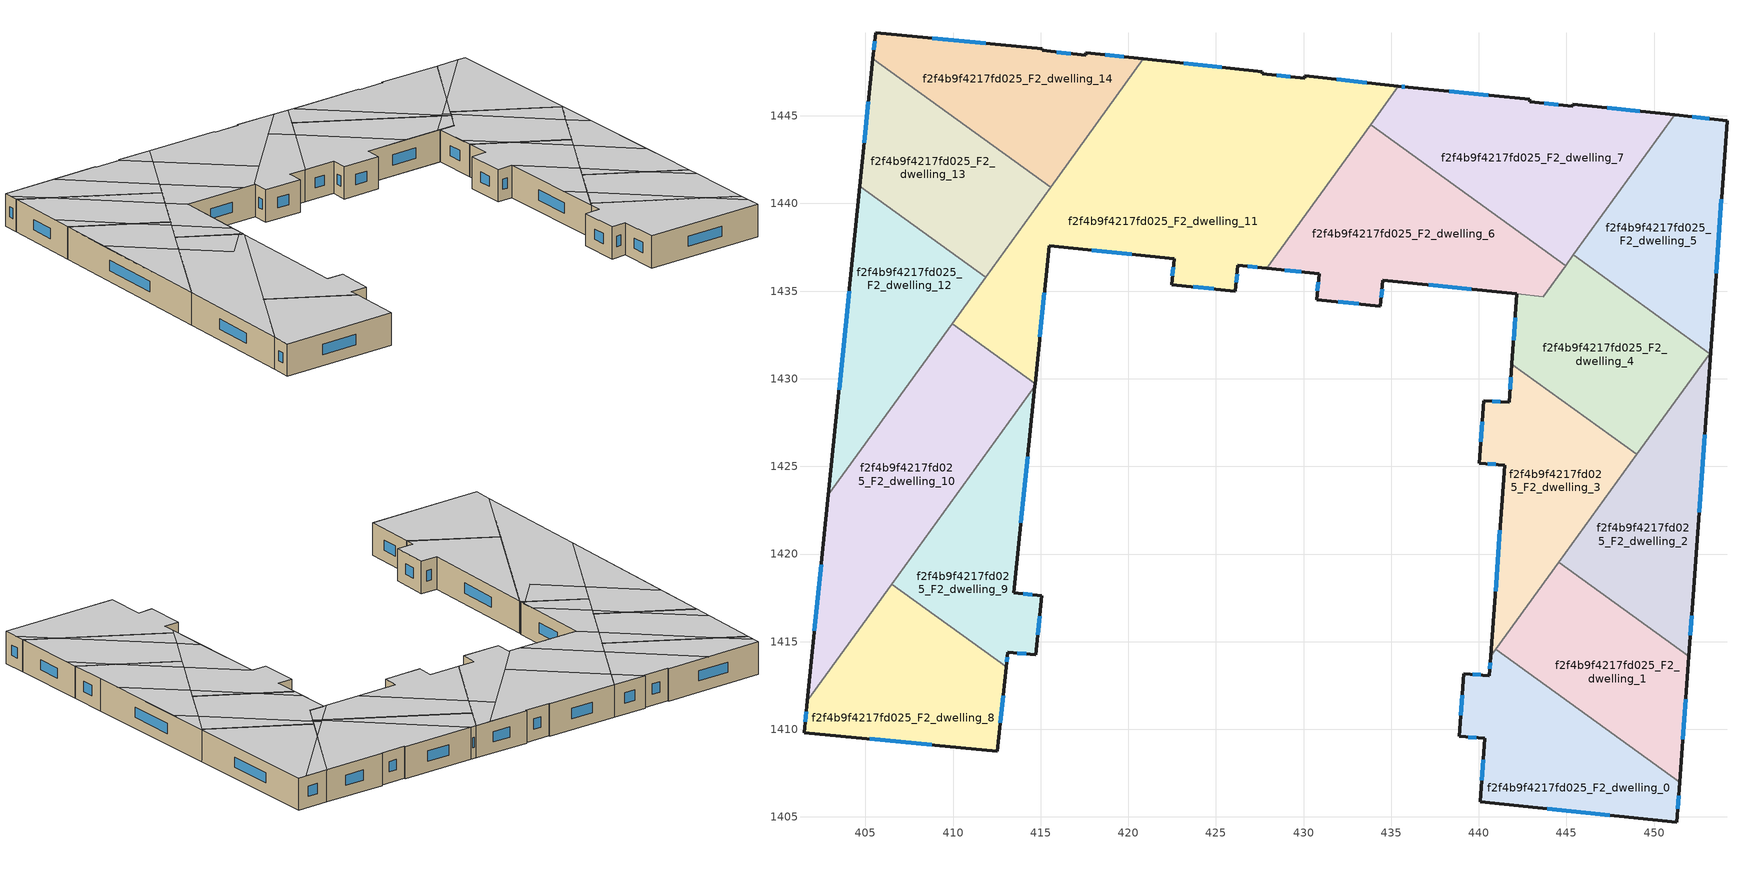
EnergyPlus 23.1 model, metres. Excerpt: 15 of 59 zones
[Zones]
f2f4b9f4217fd025_F2_dwelling_0
 floor to f2f4b9f4217fd025_F1_dwelling_0 (EU_floor_Construction): 451.45,1406.99 451.29,1404.69 440.09,1405.86 440.34,1409.49 438.89,1409.59 439.15,1413.17 440.6,1413.06 440.68,1414.17 440.97,1414.57 z6
 wall outside (EU_wall_Construction): 440.68,1414.17 440.6,1413.06 439.15,1413.17 438.89,1409.59 440.34,1409.49 440.09,1405.86 451.29,1404.69 451.45,1406.99 z6:9
 wall to f2f4b9f4217fd025_F2_dwelling_1 (EU_wall_Construction): 451.45,1406.99 440.97,1414.57 z6:9
 wall to f2f4b9f4217fd025_F2_dwelling_3 (EU_wall_Construction): 440.97,1414.57 440.68,1414.17 z6:9
 window (EU_Window_Construction): 440.26,1408.25 440.17,1407.1 / 439.39,1409.56 439.85,1409.52 / 439.06,1411.95 438.98,1410.81 / 440.11,1413.1 439.64,1413.13 / 440.65,1413.8 440.63,1413.44 / 451.34,1405.47 451.4,1406.2 / 443.9,1405.46 447.48,1405.09 z7.02:7.98
 ceiling to f2f4b9f4217fd025_F3_dwelling_0 (EU_floor_Construction): 451.29,1404.69 451.38,1406 448.98,1408.78 440.97,1414.57 440.68,1414.17 440.6,1413.06 439.15,1413.17 438.89,1409.59 440.34,1409.49 440.09,1405.86 z9
 ceiling to f2f4b9f4217fd025_F3_dwelling_1 (EU_floor_Construction): 451.38,1406 451.45,1406.99 448.98,1408.78 z9
f2f4b9f4217fd025_F2_dwelling_1
 floor to f2f4b9f4217fd025_F1_dwelling_1 (EU_floor_Construction): 451.98,1414.17 451.45,1406.99 440.97,1414.57 444.56,1419.54 z6
 wall outside (EU_wall_Construction): 451.45,1406.99 451.98,1414.17 z6:9
 wall to f2f4b9f4217fd025_F2_dwelling_2 (EU_wall_Construction): 451.98,1414.17 444.56,1419.54 z6:9
 wall to f2f4b9f4217fd025_F2_dwelling_3 (EU_wall_Construction): 444.56,1419.54 440.97,1414.57 z6:9
 window (EU_Window_Construction): 451.64,1409.43 451.8,1411.73 z7.02:7.98
 ceiling to f2f4b9f4217fd025_F3_dwelling_1 (EU_floor_Construction): 451.45,1406.99 451.9,1413.05 449.15,1416.22 444.56,1419.54 442.33,1416.45 448.98,1408.78 z9
 ceiling to f2f4b9f4217fd025_F3_dwelling_2 (EU_floor_Construction): 451.9,1413.05 451.98,1414.17 449.15,1416.22 z9
 ceiling to f2f4b9f4217fd025_F3_dwelling_0 (EU_floor_Construction): 448.98,1408.78 442.33,1416.45 440.97,1414.57 z9
f2f4b9f4217fd025_F2_dwelling_10
 floor to f2f4b9f4217fd025_F1_dwelling_10 (EU_floor_Construction): 414.68,1429.72 414.66,1429.57 401.68,1411.62 402.88,1423.39 409.94,1433.15 z6
 wall outside (EU_wall_Construction): 414.66,1429.57 414.68,1429.72 / 402.88,1423.39 401.68,1411.62 z6:9
 wall to f2f4b9f4217fd025_F2_dwelling_11 (EU_wall_Construction): 414.68,1429.72 409.94,1433.15 z6:9
 wall to f2f4b9f4217fd025_F2_dwelling_12 (EU_wall_Construction): 409.94,1433.15 402.88,1423.39 z6:9
 wall to f2f4b9f4217fd025_F2_dwelling_9 (EU_wall_Construction): 406.5,1418.28 414.66,1429.57 z6:9
 wall to f2f4b9f4217fd025_F2_dwelling_8 (EU_wall_Construction): 401.68,1411.62 406.5,1418.28 z6:9
 window (EU_Window_Construction): 402.47,1419.38 402.09,1415.62 z7.02:7.98
 ceiling to f2f4b9f4217fd025_F3_dwelling_8 (EU_floor_Construction): 401.68,1411.62 414.66,1429.57 414.68,1429.71 414.41,1429.92 411.57,1427.46 408.44,1431.07 402.88,1423.39 z9
 ceiling to f2f4b9f4217fd025_F3_dwelling_9 (EU_floor_Construction): 414.41,1429.92 409.94,1433.15 408.44,1431.07 411.57,1427.46 z9
f2f4b9f4217fd025_F2_dwelling_11
 floor to f2f4b9f4217fd025_F1_dwelling_11 (EU_floor_Construction): 435.42,1446.69 427.91,1436.31 426.26,1436.48 426.1,1435 422.47,1435.36 422.62,1436.86 415.49,1437.59 414.68,1429.72 409.94,1433.15 420.86,1448.25 427.65,1447.52 427.65,1447.4 430.07,1447.14 430.08,1447.29 z6
 wall outside (EU_wall_Construction): 435.42,1446.69 430.08,1447.29 430.07,1447.14 427.65,1447.4 427.65,1447.52 420.86,1448.25 / 414.68,1429.72 415.49,1437.59 422.62,1436.86 422.47,1435.36 426.1,1435 426.26,1436.48 427.91,1436.31 z6:9
 wall to f2f4b9f4217fd025_F2_dwelling_6 (EU_wall_Construction): 427.91,1436.31 433.82,1444.49 z6:9
 wall to f2f4b9f4217fd025_F2_dwelling_14 (EU_wall_Construction): 420.86,1448.25 415.57,1440.94 z6:9
 wall to f2f4b9f4217fd025_F2_dwelling_13 (EU_wall_Construction): 415.57,1440.94 411.86,1435.8 z6:9
 wall to f2f4b9f4217fd025_F2_dwelling_7 (EU_wall_Construction): 433.82,1444.49 435.42,1446.69 z6:9
 wall to f2f4b9f4217fd025_F2_dwelling_12 (EU_wall_Construction): 411.86,1435.8 409.94,1433.15 z6:9
 window (EU_Window_Construction): 429.25,1447.23 428.47,1447.32 / 433.6,1446.89 431.89,1447.08 / 426.82,1436.42 427.35,1436.37 / 426.15,1435.5 426.2,1435.98 / 423.7,1435.24 424.86,1435.12 / 422.57,1436.35 422.52,1435.87 / 417.91,1437.34 420.19,1437.11 / 414.95,1432.4 415.21,1434.91 / 425.34,1447.77 423.17,1448 z7.02:7.98
 ceiling to f2f4b9f4217fd025_F3_dwelling_13 (EU_floor_Construction): 433.94,1446.85 430.08,1447.29 430.07,1447.14 427.65,1447.4 427.65,1447.52 420.86,1448.25 419.48,1446.34 425.43,1439.47 z9
 ceiling to f2f4b9f4217fd025_F3_dwelling_12 (EU_floor_Construction): 425.43,1439.47 419.48,1446.34 416.65,1442.43 421.37,1436.99 422.43,1436.88 z9
 ceiling to f2f4b9f4217fd025_F3_dwelling_8 (EU_floor_Construction): 414.68,1429.72 414.73,1430.2 414.41,1429.92 z9
 ceiling to f2f4b9f4217fd025_F3_dwelling_5 (EU_floor_Construction): 427.91,1436.31 432.28,1442.36 430.77,1444.11 422.44,1436.88 422.62,1436.86 422.47,1435.36 426.1,1435 426.26,1436.48 z9
 ceiling to f2f4b9f4217fd025_F3_dwelling_10 (EU_floor_Construction): 414.84,1431.3 415.49,1437.59 414.22,1439.06 411.44,1435.22 z9
 ceiling to f2f4b9f4217fd025_F3_dwelling_6 (EU_floor_Construction): 432.28,1442.36 435.41,1446.69 433.94,1446.85 430.77,1444.11 z9
 ceiling to f2f4b9f4217fd025_F3_dwelling_11 (EU_floor_Construction): 421.37,1436.99 416.65,1442.43 414.22,1439.06 415.49,1437.59 z9
 ceiling to f2f4b9f4217fd025_F3_dwelling_9 (EU_floor_Construction): 414.73,1430.2 414.84,1431.3 411.44,1435.22 409.94,1433.15 414.41,1429.92 z9
f2f4b9f4217fd025_F2_dwelling_12
 floor to f2f4b9f4217fd025_F1_dwelling_12 (EU_floor_Construction): 411.86,1435.8 402.88,1423.39 404.68,1440.99 z6
 wall outside (EU_wall_Construction): 404.68,1440.99 402.88,1423.39 z6:9
 wall to f2f4b9f4217fd025_F2_dwelling_13 (EU_wall_Construction): 411.86,1435.8 404.68,1440.99 z6:9
 window (EU_Window_Construction): 404.07,1435 403.5,1429.38 z7.02:7.98
 ceiling adiabatic (EU_roof_Construction): 408.44,1431.07 411.44,1435.22 409.41,1437.57 404.68,1440.99 404.17,1435.99 z9
 ceiling to f2f4b9f4217fd025_F3_dwelling_8 (EU_floor_Construction): 402.88,1423.39 408.44,1431.07 404.17,1435.99 z9
 ceiling to f2f4b9f4217fd025_F3_dwelling_10 (EU_floor_Construction): 411.44,1435.22 411.86,1435.8 409.41,1437.57 z9
f2f4b9f4217fd025_F2_dwelling_13
 floor to f2f4b9f4217fd025_F1_dwelling_13 (EU_floor_Construction): 415.57,1440.94 411.86,1435.8 404.68,1440.99 405.43,1448.27 z6
 wall outside (EU_wall_Construction): 405.43,1448.27 404.68,1440.99 z6:9
 wall to f2f4b9f4217fd025_F2_dwelling_14 (EU_wall_Construction): 415.57,1440.94 405.43,1448.27 z6:9
 window (EU_Window_Construction): 405.17,1445.79 404.94,1443.47 z7.02:7.98
 ceiling to f2f4b9f4217fd025_F3_dwelling_10 (EU_floor_Construction): 411.86,1435.8 414.22,1439.06 407.57,1446.72 405.43,1448.27 404.87,1442.8 409.41,1437.57 z9
 ceiling to f2f4b9f4217fd025_F3_dwelling_11 (EU_floor_Construction): 414.22,1439.06 415.57,1440.94 407.57,1446.72 z9
 ceiling adiabatic (EU_roof_Construction): 409.41,1437.57 404.87,1442.8 404.68,1440.99 z9
f2f4b9f4217fd025_F2_dwelling_14
 floor to f2f4b9f4217fd025_F1_dwelling_14 (EU_floor_Construction): 420.86,1448.25 415.57,1440.94 405.43,1448.27 405.58,1449.75 415.09,1448.83 415.08,1448.73 417.56,1448.47 417.57,1448.6 z6
 wall outside (EU_wall_Construction): 420.86,1448.25 417.57,1448.6 417.56,1448.47 415.08,1448.73 415.09,1448.83 405.58,1449.75 405.43,1448.27 z6:9
 window (EU_Window_Construction): 419.74,1448.37 418.69,1448.48 / 405.53,1449.25 405.48,1448.78 / 411.86,1449.15 408.82,1449.44 / 416.72,1448.56 415.93,1448.64 z7.02:7.98
 ceiling to f2f4b9f4217fd025_F3_dwelling_11 (EU_floor_Construction): 415.57,1440.94 416.65,1442.43 410.73,1449.25 405.58,1449.75 405.51,1449.1 407.57,1446.72 z9
 ceiling to f2f4b9f4217fd025_F3_dwelling_13 (EU_floor_Construction): 419.48,1446.34 420.86,1448.25 417.57,1448.6 417.56,1448.55 z9
 ceiling to f2f4b9f4217fd025_F3_dwelling_10 (EU_floor_Construction): 407.57,1446.72 405.51,1449.1 405.43,1448.27 z9
 ceiling to f2f4b9f4217fd025_F3_dwelling_12 (EU_floor_Construction): 416.65,1442.43 419.48,1446.34 417.56,1448.55 417.56,1448.47 415.08,1448.73 415.09,1448.83 410.73,1449.25 z9
f2f4b9f4217fd025_F2_dwelling_2
 floor to f2f4b9f4217fd025_F1_dwelling_2 (EU_floor_Construction): 453.22,1431.52 452.24,1417.65 451.98,1414.17 444.56,1419.54 z6
 wall outside (EU_wall_Construction): 451.98,1414.17 452.24,1417.65 453.22,1431.52 z6:9
 wall to f2f4b9f4217fd025_F2_dwelling_4 (EU_wall_Construction): 453.17,1431.44 449.01,1425.68 z6:9
 wall to f2f4b9f4217fd025_F2_dwelling_5 (EU_wall_Construction): 453.22,1431.52 453.17,1431.44 z6:9
 wall to f2f4b9f4217fd025_F2_dwelling_3 (EU_wall_Construction): 449.01,1425.68 444.56,1419.54 z6:9
 window (EU_Window_Construction): 452.58,1422.37 452.89,1426.8 / 452.07,1415.36 452.15,1416.47 z7.02:7.98
 ceiling to f2f4b9f4217fd025_F3_dwelling_2 (EU_floor_Construction): 451.98,1414.17 452.24,1417.65 452.4,1419.91 448.27,1424.67 445.34,1420.61 449.15,1416.22 z9
 ceiling to f2f4b9f4217fd025_F3_dwelling_3 (EU_floor_Construction): 452.4,1419.91 452.94,1427.55 451.53,1429.18 448.27,1424.67 z9
 ceiling to f2f4b9f4217fd025_F3_dwelling_1 (EU_floor_Construction): 449.15,1416.22 445.34,1420.61 444.56,1419.54 z9
 ceiling to f2f4b9f4217fd025_F3_dwelling_4 (EU_floor_Construction): 452.94,1427.55 453.22,1431.52 453.17,1431.44 451.53,1429.18 z9
f2f4b9f4217fd025_F2_dwelling_3
 floor to f2f4b9f4217fd025_F1_dwelling_3 (EU_floor_Construction): 449.01,1425.68 440.68,1414.17 441.47,1425.08 440.01,1425.18 440.27,1428.75 441.73,1428.65 441.89,1430.83 z6
 wall outside (EU_wall_Construction): 441.89,1430.83 441.73,1428.65 440.27,1428.75 440.01,1425.18 441.47,1425.08 440.68,1414.17 z6:9
 wall to f2f4b9f4217fd025_F2_dwelling_4 (EU_wall_Construction): 449.01,1425.68 441.89,1430.83 z6:9
 window (EU_Window_Construction): 441.83,1430.09 441.78,1429.39 / 441.2,1421.37 440.95,1417.88 / 440.51,1425.15 440.97,1425.11 / 440.18,1427.54 440.1,1426.4 / 441.23,1428.69 440.77,1428.72 z7.02:7.98
 ceiling to f2f4b9f4217fd025_F3_dwelling_2 (EU_floor_Construction): 445.34,1420.62 448.27,1424.67 444.7,1428.8 441.89,1430.83 441.73,1428.65 440.27,1428.75 440.01,1425.18 441.47,1425.08 z9
 ceiling to f2f4b9f4217fd025_F3_dwelling_1 (EU_floor_Construction): 442.33,1416.45 445.34,1420.62 441.47,1425.08 440.96,1418.02 z9
 ceiling adiabatic (EU_roof_Construction): 440.68,1414.17 442.33,1416.45 440.96,1418.02 z9
 ceiling to f2f4b9f4217fd025_F3_dwelling_3 (EU_floor_Construction): 448.27,1424.67 449.01,1425.68 444.7,1428.8 z9
f2f4b9f4217fd025_F2_dwelling_4
 floor to f2f4b9f4217fd025_F1_dwelling_4 (EU_floor_Construction): 453.17,1431.44 449.01,1425.68 441.89,1430.83 442.17,1434.84 443.67,1434.68 445.4,1437.06 z6
 wall outside (EU_wall_Construction): 442.17,1434.84 441.89,1430.83 z6:9
 wall to f2f4b9f4217fd025_F2_dwelling_6 (EU_wall_Construction): 444.95,1436.44 443.67,1434.68 442.17,1434.84 z6:9
 wall to f2f4b9f4217fd025_F2_dwelling_5 (EU_wall_Construction): 453.17,1431.44 445.4,1437.06 z6:9
 wall to f2f4b9f4217fd025_F2_dwelling_7 (EU_wall_Construction): 445.4,1437.06 444.95,1436.44 z6:9
 window (EU_Window_Construction): 442.08,1433.47 441.98,1432.19 z7.02:7.98
 ceiling to f2f4b9f4217fd025_F3_dwelling_3 (EU_floor_Construction): 449.01,1425.68 451.53,1429.18 445.08,1436.62 443.67,1434.68 442.17,1434.84 441.97,1431.95 444.7,1428.8 z9
 ceiling to f2f4b9f4217fd025_F3_dwelling_2 (EU_floor_Construction): 444.7,1428.8 441.97,1431.95 441.89,1430.83 z9
 ceiling to f2f4b9f4217fd025_F3_dwelling_4 (EU_floor_Construction): 451.53,1429.18 453.17,1431.44 445.4,1437.06 445.08,1436.62 z9
f2f4b9f4217fd025_F2_dwelling_5
 floor to f2f4b9f4217fd025_F1_dwelling_5 (EU_floor_Construction): 454.16,1444.73 453.22,1431.52 453.17,1431.44 445.4,1437.06 451.17,1445.05 z6
 wall outside (EU_wall_Construction): 453.22,1431.52 454.16,1444.73 451.17,1445.05 z6:9
 wall to f2f4b9f4217fd025_F2_dwelling_7 (EU_wall_Construction): 451.17,1445.05 445.4,1437.06 z6:9
 window (EU_Window_Construction): 453.14,1444.84 452.19,1444.94 / 453.54,1436.01 453.84,1440.24 z7.02:7.98
 ceiling to f2f4b9f4217fd025_F3_dwelling_7 (EU_floor_Construction): 453.35,1444.82 451.17,1445.05 447.06,1439.37 z9
 ceiling to f2f4b9f4217fd025_F3_dwelling_4 (EU_floor_Construction): 453.22,1431.52 454.16,1444.73 453.35,1444.82 447.06,1439.37 445.4,1437.06 453.17,1431.44 z9
f2f4b9f4217fd025_F2_dwelling_6
 floor to f2f4b9f4217fd025_F1_dwelling_6 (EU_floor_Construction): 444.94,1436.44 443.67,1434.68 434.53,1435.62 434.38,1434.14 430.74,1434.52 430.89,1436 427.91,1436.31 433.82,1444.49 z6
 wall outside (EU_wall_Construction): 427.91,1436.31 430.89,1436 430.74,1434.52 434.38,1434.14 434.53,1435.62 442.17,1434.84 z6:9
 wall to f2f4b9f4217fd025_F2_dwelling_7 (EU_wall_Construction): 444.94,1436.44 433.82,1444.49 z6:9
 window (EU_Window_Construction): 437.13,1435.36 439.57,1435.11 / 434.43,1434.65 434.48,1435.12 / 431.98,1434.39 433.14,1434.27 / 430.84,1435.5 430.79,1435.02 / 428.92,1436.2 429.88,1436.11 z7.02:7.98
 ceiling to f2f4b9f4217fd025_F3_dwelling_5 (EU_floor_Construction): 438.48,1435.22 432.28,1442.36 427.91,1436.31 430.89,1436 430.74,1434.52 434.38,1434.14 434.53,1435.62 z9
 ceiling to f2f4b9f4217fd025_F3_dwelling_6 (EU_floor_Construction): 444.26,1436.94 433.82,1444.49 432.28,1442.36 438.48,1435.22 441.87,1434.87 z9
 ceiling to f2f4b9f4217fd025_F3_dwelling_3 (EU_floor_Construction): 443.67,1434.68 444.94,1436.44 444.26,1436.94 441.87,1434.87 z9
f2f4b9f4217fd025_F2_dwelling_7
 floor to f2f4b9f4217fd025_F1_dwelling_7 (EU_floor_Construction): 451.17,1445.05 444.94,1436.44 433.82,1444.49 435.42,1446.69 435.96,1446.63 442.91,1445.94 442.9,1445.8 445.36,1445.55 445.35,1445.67 z6
 wall outside (EU_wall_Construction): 451.17,1445.05 445.35,1445.67 445.36,1445.55 442.9,1445.8 442.91,1445.94 435.96,1446.63 435.42,1446.69 z6:9
 window (EU_Window_Construction): 444.52,1445.64 443.74,1445.71 / 449.19,1445.26 447.33,1445.46 / 435.77,1446.65 435.6,1446.67 / 440.54,1446.17 438.32,1446.39 z7.02:7.98
 ceiling to f2f4b9f4217fd025_F3_dwelling_6 (EU_floor_Construction): 444.34,1437.01 436,1446.63 435.96,1446.63 435.41,1446.69 433.82,1444.49 444.26,1436.94 z9
 ceiling to f2f4b9f4217fd025_F3_dwelling_7 (EU_floor_Construction): 447.06,1439.37 451.17,1445.05 445.35,1445.67 445.36,1445.55 442.9,1445.8 442.91,1445.94 436,1446.63 444.34,1437.01 z9
 ceiling to f2f4b9f4217fd025_F3_dwelling_4 (EU_floor_Construction): 445.08,1436.62 447.06,1439.37 444.57,1437.21 z9
 ceiling to f2f4b9f4217fd025_F3_dwelling_3 (EU_floor_Construction): 444.94,1436.44 445.08,1436.62 444.57,1437.21 444.26,1436.94 z9
f2f4b9f4217fd025_F2_dwelling_8
 floor to f2f4b9f4217fd025_F1_dwelling_8 (EU_floor_Construction): 413.02,1413.55 412.53,1408.75 401.49,1409.81 401.68,1411.62 406.5,1418.28 z6
 wall outside (EU_wall_Construction): 401.68,1411.62 401.49,1409.81 412.53,1408.75 413.02,1413.55 z6:9
 wall to f2f4b9f4217fd025_F2_dwelling_9 (EU_wall_Construction): 413.03,1413.55 406.5,1418.28 z6:9
 window (EU_Window_Construction): 412.7,1410.39 412.86,1411.92 / 405.25,1409.45 408.78,1409.11 / 401.62,1411 401.56,1410.43 z7.02:7.98
 ceiling to f2f4b9f4217fd025_F3_dwelling_8 (EU_floor_Construction): 412.53,1408.75 413.02,1413.55 406.5,1418.28 401.68,1411.62 401.49,1409.81 z9
f2f4b9f4217fd025_F2_dwelling_9
 floor to f2f4b9f4217fd025_F1_dwelling_9 (EU_floor_Construction): 414.66,1429.57 413.45,1417.78 415.06,1417.61 414.7,1414.24 413.11,1414.4 413.03,1413.55 406.5,1418.28 z6
 wall outside (EU_wall_Construction): 413.03,1413.55 413.11,1414.4 414.7,1414.24 415.06,1417.61 413.45,1417.78 414.66,1429.57 z6:9
 window (EU_Window_Construction): 413.65,1414.35 414.16,1414.3 / 413.05,1413.84 413.08,1414.12 / 413.87,1421.79 414.25,1425.56 / 414.51,1417.67 414,1417.72 / 414.82,1415.39 414.94,1416.46 z7.02:7.98
 ceiling to f2f4b9f4217fd025_F3_dwelling_8 (EU_floor_Construction): 414.7,1414.24 415.06,1417.61 413.45,1417.78 414.66,1429.57 406.5,1418.28 413.02,1413.56 413.11,1414.4 z9
[Building]
EU S2 Campaign: North Axis=0; Terrain=City; Solar Distribution=FullExterior
[Site:Location]
Vienna: Latitude=48; Longitude=16.5; Time Zone=1; Elevation=183
[SizingPeriod:WeatherFileDays]
AnnualSizingPeriod: Begin Month=1; Begin Day of Month=1; End Month=12; End Day of Month=31; Day of Week for Start Day=Monday; Use Weather File Daylight Saving Period=No; Use Weather File Rain and Snow Indicators=No
[MATERIAL]
EU_InternalMass_Material: Roughness=MediumRough; Thickness=0.1; Conductivity=1; Density=1800; Specific Heat=900; Thermal Absorptance=0.9; Solar Absorptance=0.7; Visible Absorptance=0.7
[MATERIAL:NOMASS] Roughness=MediumRough; Thermal Absorptance=0.9; Solar Absorptance=0.7; Visible Absorptance=0.7
Name | Thermal Resistance
EU_wall_NoMass | 0.942466
EU_roof_NoMass | 0.551687
EU_floor_NoMass | 0.66527
[WINDOWMATERIAL:SIMPLEGLAZINGSYSTEM]
EU_Window_SimpleGlazing: UFactor=2.03367; Solar Heat Gain Coefficient=0.65; Visible Transmittance=0.65
[CONSTRUCTION]
EU_wall_Construction: EU_wall_NoMass
EU_roof_Construction: EU_roof_NoMass
EU_floor_Construction: EU_floor_NoMass
EU_Window_Construction: EU_Window_SimpleGlazing
EU_InternalMass_Construction: EU_InternalMass_Material
[ZONE] Type=1; Multiplier=1; Ceiling Height=autocalculate; Floor Area=autocalculate; Part of Total Floor Area=Yes
Name | Volume
f2f4b9f4217fd025_F2_dwelling_0 | 204.733
f2f4b9f4217fd025_F2_dwelling_1 | 203.337
f2f4b9f4217fd025_F2_dwelling_10 | 305.043
f2f4b9f4217fd025_F2_dwelling_11 | 581.678
f2f4b9f4217fd025_F2_dwelling_12 | 203.361
f2f4b9f4217fd025_F2_dwelling_13 | 203.312
f2f4b9f4217fd025_F2_dwelling_14 | 203.347
f2f4b9f4217fd025_F2_dwelling_2 | 203.316
f2f4b9f4217fd025_F2_dwelling_3 | 202.855
f2f4b9f4217fd025_F2_dwelling_4 | 208.497
f2f4b9f4217fd025_F2_dwelling_5 | 202.877
f2f4b9f4217fd025_F2_dwelling_6 | 268.851
f2f4b9f4217fd025_F2_dwelling_7 | 274.453
f2f4b9f4217fd025_F2_dwelling_8 | 209.665
f2f4b9f4217fd025_F2_dwelling_9 | 184.668
[INTERNALMASS] Construction=EU_InternalMass_Construction
Name | Zone or ZoneList | Surface Area
f2f4b9f4217fd025_F2_dwelling_0_EU_InternalMass | f2f4b9f4217fd025_F2_dwelling_0 | 68.2445
f2f4b9f4217fd025_F2_dwelling_1_EU_InternalMass | f2f4b9f4217fd025_F2_dwelling_1 | 67.7786
f2f4b9f4217fd025_F2_dwelling_2_EU_InternalMass | f2f4b9f4217fd025_F2_dwelling_2 | 67.7722
f2f4b9f4217fd025_F2_dwelling_3_EU_InternalMass | f2f4b9f4217fd025_F2_dwelling_3 | 67.6186
f2f4b9f4217fd025_F2_dwelling_4_EU_InternalMass | f2f4b9f4217fd025_F2_dwelling_4 | 69.4989
f2f4b9f4217fd025_F2_dwelling_5_EU_InternalMass | f2f4b9f4217fd025_F2_dwelling_5 | 67.6258
f2f4b9f4217fd025_F2_dwelling_6_EU_InternalMass | f2f4b9f4217fd025_F2_dwelling_6 | 89.6132
f2f4b9f4217fd025_F2_dwelling_7_EU_InternalMass | f2f4b9f4217fd025_F2_dwelling_7 | 91.4849
f2f4b9f4217fd025_F2_dwelling_8_EU_InternalMass | f2f4b9f4217fd025_F2_dwelling_8 | 69.9049
f2f4b9f4217fd025_F2_dwelling_9_EU_InternalMass | f2f4b9f4217fd025_F2_dwelling_9 | 61.5584
f2f4b9f4217fd025_F2_dwelling_10_EU_InternalMass | f2f4b9f4217fd025_F2_dwelling_10 | 101.681
f2f4b9f4217fd025_F2_dwelling_11_EU_InternalMass | f2f4b9f4217fd025_F2_dwelling_11 | 193.9
f2f4b9f4217fd025_F2_dwelling_12_EU_InternalMass | f2f4b9f4217fd025_F2_dwelling_12 | 67.787
f2f4b9f4217fd025_F2_dwelling_13_EU_InternalMass | f2f4b9f4217fd025_F2_dwelling_13 | 67.7711
f2f4b9f4217fd025_F2_dwelling_14_EU_InternalMass | f2f4b9f4217fd025_F2_dwelling_14 | 67.7823
[OTHEREQUIPMENT] Fuel Type=Electricity; Design Level Calculation Method=Watts/Area; Power per Zone Floor Area=1; Fraction Latent=0; Fraction Radiant=0; Fraction Lost=0; Carbon Dioxide Generation Rate=0; EndUse Subcategory=EU_Step8_InternalGains
Name | Zone or ZoneList or Space or SpaceList | Schedule
EU_Step8_InternalGain_f2f4b9f4217fd025_F2_dwelling_0_f000 | f2f4b9f4217fd025_F2_dwelling_0 | EU_Step8_GainSchedule_f2f4b9f4217fd025_F2_dwelling_0_f000
EU_Step8_InternalGain_f2f4b9f4217fd025_F2_dwelling_1_f000 | f2f4b9f4217fd025_F2_dwelling_1 | EU_Step8_GainSchedule_f2f4b9f4217fd025_F2_dwelling_1_f000
EU_Step8_InternalGain_f2f4b9f4217fd025_F2_dwelling_2_f000 | f2f4b9f4217fd025_F2_dwelling_2 | EU_Step8_GainSchedule_f2f4b9f4217fd025_F2_dwelling_2_f000
EU_Step8_InternalGain_f2f4b9f4217fd025_F2_dwelling_3_f000 | f2f4b9f4217fd025_F2_dwelling_3 | EU_Step8_GainSchedule_f2f4b9f4217fd025_F2_dwelling_3_f000
EU_Step8_InternalGain_f2f4b9f4217fd025_F2_dwelling_4_f000 | f2f4b9f4217fd025_F2_dwelling_4 | EU_Step8_GainSchedule_f2f4b9f4217fd025_F2_dwelling_4_f000
EU_Step8_InternalGain_f2f4b9f4217fd025_F2_dwelling_5_f000 | f2f4b9f4217fd025_F2_dwelling_5 | EU_Step8_GainSchedule_f2f4b9f4217fd025_F2_dwelling_5_f000
EU_Step8_InternalGain_f2f4b9f4217fd025_F2_dwelling_6_f000 | f2f4b9f4217fd025_F2_dwelling_6 | EU_Step8_GainSchedule_f2f4b9f4217fd025_F2_dwelling_6_f000
EU_Step8_InternalGain_f2f4b9f4217fd025_F2_dwelling_7_f000 | f2f4b9f4217fd025_F2_dwelling_7 | EU_Step8_GainSchedule_f2f4b9f4217fd025_F2_dwelling_7_f000
EU_Step8_InternalGain_f2f4b9f4217fd025_F2_dwelling_8_f000 | f2f4b9f4217fd025_F2_dwelling_8 | EU_Step8_GainSchedule_f2f4b9f4217fd025_F2_dwelling_8_f000
EU_Step8_InternalGain_f2f4b9f4217fd025_F2_dwelling_9_f000 | f2f4b9f4217fd025_F2_dwelling_9 | EU_Step8_GainSchedule_f2f4b9f4217fd025_F2_dwelling_9_f000
EU_Step8_InternalGain_f2f4b9f4217fd025_F2_dwelling_10_f000 | f2f4b9f4217fd025_F2_dwelling_10 | EU_Step8_GainSchedule_f2f4b9f4217fd025_F2_dwelling_10_f000
EU_Step8_InternalGain_f2f4b9f4217fd025_F2_dwelling_11_f000 | f2f4b9f4217fd025_F2_dwelling_11 | EU_Step8_GainSchedule_f2f4b9f4217fd025_F2_dwelling_11_f000
EU_Step8_InternalGain_f2f4b9f4217fd025_F2_dwelling_12_f000 | f2f4b9f4217fd025_F2_dwelling_12 | EU_Step8_GainSchedule_f2f4b9f4217fd025_F2_dwelling_12_f000
EU_Step8_InternalGain_f2f4b9f4217fd025_F2_dwelling_13_f000 | f2f4b9f4217fd025_F2_dwelling_13 | EU_Step8_GainSchedule_f2f4b9f4217fd025_F2_dwelling_13_f000
EU_Step8_InternalGain_f2f4b9f4217fd025_F2_dwelling_14_f000 | f2f4b9f4217fd025_F2_dwelling_14 | EU_Step8_GainSchedule_f2f4b9f4217fd025_F2_dwelling_14_f000
[ZONEVENTILATION:DESIGNFLOWRATE] Schedule=EU_AlwaysOn; Design Flow Rate Calculation Method=AirChanges/Hour; Air Changes per Hour=0.530523; Ventilation Type=Natural; Fan Pressure Rise=0; Fan Total Efficiency=1; Constant Term Coefficient=1; Temperature Term Coefficient=0; Velocity Term Coefficient=0; Velocity Squared Term Coefficient=0; Minimum Indoor Temperature=-100; Maximum Indoor Temperature=100; Delta Temperature=-100; Minimum Outdoor Temperature=-100; Maximum Outdoor Temperature=100; Maximum Wind Speed=40
Name | Zone or ZoneList or Space or SpaceList
EU_ConstantAir_f2f4b9f4217fd025_F2_dwelling_0 | f2f4b9f4217fd025_F2_dwelling_0
EU_ConstantAir_f2f4b9f4217fd025_F2_dwelling_1 | f2f4b9f4217fd025_F2_dwelling_1
EU_ConstantAir_f2f4b9f4217fd025_F2_dwelling_2 | f2f4b9f4217fd025_F2_dwelling_2
EU_ConstantAir_f2f4b9f4217fd025_F2_dwelling_3 | f2f4b9f4217fd025_F2_dwelling_3
EU_ConstantAir_f2f4b9f4217fd025_F2_dwelling_4 | f2f4b9f4217fd025_F2_dwelling_4
EU_ConstantAir_f2f4b9f4217fd025_F2_dwelling_5 | f2f4b9f4217fd025_F2_dwelling_5
EU_ConstantAir_f2f4b9f4217fd025_F2_dwelling_6 | f2f4b9f4217fd025_F2_dwelling_6
EU_ConstantAir_f2f4b9f4217fd025_F2_dwelling_7 | f2f4b9f4217fd025_F2_dwelling_7
EU_ConstantAir_f2f4b9f4217fd025_F2_dwelling_8 | f2f4b9f4217fd025_F2_dwelling_8
EU_ConstantAir_f2f4b9f4217fd025_F2_dwelling_9 | f2f4b9f4217fd025_F2_dwelling_9
EU_ConstantAir_f2f4b9f4217fd025_F2_dwelling_10 | f2f4b9f4217fd025_F2_dwelling_10
EU_ConstantAir_f2f4b9f4217fd025_F2_dwelling_11 | f2f4b9f4217fd025_F2_dwelling_11
EU_ConstantAir_f2f4b9f4217fd025_F2_dwelling_12 | f2f4b9f4217fd025_F2_dwelling_12
EU_ConstantAir_f2f4b9f4217fd025_F2_dwelling_13 | f2f4b9f4217fd025_F2_dwelling_13
EU_ConstantAir_f2f4b9f4217fd025_F2_dwelling_14 | f2f4b9f4217fd025_F2_dwelling_14
[HVACTEMPLATE:THERMOSTAT] Constant Heating Setpoint=20; Constant Cooling Setpoint=50
EU_HeatOnly_f2f4b9f4217fd025_F0_dwelling_0; EU_HeatOnly_f2f4b9f4217fd025_F0_dwelling_1; EU_HeatOnly_f2f4b9f4217fd025_F0_dwelling_2; EU_HeatOnly_f2f4b9f4217fd025_F0_dwelling_3; EU_HeatOnly_f2f4b9f4217fd025_F0_dwelling_4; EU_HeatOnly_f2f4b9f4217fd025_F0_dwelling_5; EU_HeatOnly_f2f4b9f4217fd025_F0_dwelling_6; EU_HeatOnly_f2f4b9f4217fd025_F0_dwelling_7; EU_HeatOnly_f2f4b9f4217fd025_F0_dwelling_8; EU_HeatOnly_f2f4b9f4217fd025_F0_dwelling_9; EU_HeatOnly_f2f4b9f4217fd025_F0_dwelling_10; EU_HeatOnly_f2f4b9f4217fd025_F0_dwelling_11; EU_HeatOnly_f2f4b9f4217fd025_F0_dwelling_12; EU_HeatOnly_f2f4b9f4217fd025_F0_dwelling_13; EU_HeatOnly_f2f4b9f4217fd025_F0_dwelling_14; EU_HeatOnly_f2f4b9f4217fd025_F1_dwelling_0; EU_HeatOnly_f2f4b9f4217fd025_F1_dwelling_1; EU_HeatOnly_f2f4b9f4217fd025_F1_dwelling_2; EU_HeatOnly_f2f4b9f4217fd025_F1_dwelling_3; EU_HeatOnly_f2f4b9f4217fd025_F1_dwelling_4; EU_HeatOnly_f2f4b9f4217fd025_F1_dwelling_5; EU_HeatOnly_f2f4b9f4217fd025_F1_dwelling_6; EU_HeatOnly_f2f4b9f4217fd025_F1_dwelling_7; EU_HeatOnly_f2f4b9f4217fd025_F1_dwelling_8; EU_HeatOnly_f2f4b9f4217fd025_F1_dwelling_9; EU_HeatOnly_f2f4b9f4217fd025_F1_dwelling_10; EU_HeatOnly_f2f4b9f4217fd025_F1_dwelling_11; EU_HeatOnly_f2f4b9f4217fd025_F1_dwelling_12; EU_HeatOnly_f2f4b9f4217fd025_F1_dwelling_13; EU_HeatOnly_f2f4b9f4217fd025_F1_dwelling_14; EU_HeatOnly_f2f4b9f4217fd025_F2_dwelling_0; EU_HeatOnly_f2f4b9f4217fd025_F2_dwelling_1; EU_HeatOnly_f2f4b9f4217fd025_F2_dwelling_2; EU_HeatOnly_f2f4b9f4217fd025_F2_dwelling_3; EU_HeatOnly_f2f4b9f4217fd025_F2_dwelling_4; EU_HeatOnly_f2f4b9f4217fd025_F2_dwelling_5; EU_HeatOnly_f2f4b9f4217fd025_F2_dwelling_6; EU_HeatOnly_f2f4b9f4217fd025_F2_dwelling_7; EU_HeatOnly_f2f4b9f4217fd025_F2_dwelling_8; EU_HeatOnly_f2f4b9f4217fd025_F2_dwelling_9; EU_HeatOnly_f2f4b9f4217fd025_F2_dwelling_10; EU_HeatOnly_f2f4b9f4217fd025_F2_dwelling_11; EU_HeatOnly_f2f4b9f4217fd025_F2_dwelling_12; EU_HeatOnly_f2f4b9f4217fd025_F2_dwelling_13; EU_HeatOnly_f2f4b9f4217fd025_F2_dwelling_14; EU_HeatOnly_f2f4b9f4217fd025_F3_dwelling_0; EU_HeatOnly_f2f4b9f4217fd025_F3_dwelling_1; EU_HeatOnly_f2f4b9f4217fd025_F3_dwelling_2; EU_HeatOnly_f2f4b9f4217fd025_F3_dwelling_3; EU_HeatOnly_f2f4b9f4217fd025_F3_dwelling_4; EU_HeatOnly_f2f4b9f4217fd025_F3_dwelling_5; EU_HeatOnly_f2f4b9f4217fd025_F3_dwelling_6; EU_HeatOnly_f2f4b9f4217fd025_F3_dwelling_7; EU_HeatOnly_f2f4b9f4217fd025_F3_dwelling_8; EU_HeatOnly_f2f4b9f4217fd025_F3_dwelling_9; EU_HeatOnly_f2f4b9f4217fd025_F3_dwelling_10; EU_HeatOnly_f2f4b9f4217fd025_F3_dwelling_11; EU_HeatOnly_f2f4b9f4217fd025_F3_dwelling_12; EU_HeatOnly_f2f4b9f4217fd025_F3_dwelling_13
[HVACTEMPLATE:ZONE:IDEALLOADSAIRSYSTEM] System Availability Schedule=EU_AlwaysOn; Maximum Heating Supply Air Temperature=50; Minimum Cooling Supply Air Temperature=13; Maximum Heating Supply Air Humidity Ratio=0.0156; Minimum Cooling Supply Air Humidity Ratio=0.0077; Heating Limit=NoLimit; Cooling Limit=NoLimit; Heating Availability Schedule=EU_AlwaysOn; Cooling Availability Schedule=EU_CoolingOff; Dehumidification Control Type=ConstantSensibleHeatRatio; Cooling Sensible Heat Ratio=0.7; Dehumidification Setpoint=60; Humidification Control Type=None; Humidification Setpoint=30; Outdoor Air Method=None; Outdoor Air Flow Rate per Person=0.00944; Outdoor Air Flow Rate per Zone Floor Area=0; Outdoor Air Flow Rate per Zone=0; Demand Controlled Ventilation Type=None; Outdoor Air Economizer Type=NoEconomizer; Heat Recovery Type=None; Sensible Heat Recovery Effectiveness=0.7; Latent Heat Recovery Effectiveness=0.65
Name | Template Thermostat
f2f4b9f4217fd025_F2_dwelling_0 | EU_HeatOnly_f2f4b9f4217fd025_F2_dwelling_0
f2f4b9f4217fd025_F2_dwelling_1 | EU_HeatOnly_f2f4b9f4217fd025_F2_dwelling_1
f2f4b9f4217fd025_F2_dwelling_2 | EU_HeatOnly_f2f4b9f4217fd025_F2_dwelling_2
f2f4b9f4217fd025_F2_dwelling_3 | EU_HeatOnly_f2f4b9f4217fd025_F2_dwelling_3
f2f4b9f4217fd025_F2_dwelling_4 | EU_HeatOnly_f2f4b9f4217fd025_F2_dwelling_4
f2f4b9f4217fd025_F2_dwelling_5 | EU_HeatOnly_f2f4b9f4217fd025_F2_dwelling_5
f2f4b9f4217fd025_F2_dwelling_6 | EU_HeatOnly_f2f4b9f4217fd025_F2_dwelling_6
f2f4b9f4217fd025_F2_dwelling_7 | EU_HeatOnly_f2f4b9f4217fd025_F2_dwelling_7
f2f4b9f4217fd025_F2_dwelling_8 | EU_HeatOnly_f2f4b9f4217fd025_F2_dwelling_8
f2f4b9f4217fd025_F2_dwelling_9 | EU_HeatOnly_f2f4b9f4217fd025_F2_dwelling_9
f2f4b9f4217fd025_F2_dwelling_10 | EU_HeatOnly_f2f4b9f4217fd025_F2_dwelling_10
f2f4b9f4217fd025_F2_dwelling_11 | EU_HeatOnly_f2f4b9f4217fd025_F2_dwelling_11
f2f4b9f4217fd025_F2_dwelling_12 | EU_HeatOnly_f2f4b9f4217fd025_F2_dwelling_12
f2f4b9f4217fd025_F2_dwelling_13 | EU_HeatOnly_f2f4b9f4217fd025_F2_dwelling_13
f2f4b9f4217fd025_F2_dwelling_14 | EU_HeatOnly_f2f4b9f4217fd025_F2_dwelling_14
[SIZING:ZONE] Zone Cooling Design Supply Air Temperature Input Method=SupplyAirTemperature; Zone Cooling Design Supply Air Temperature=13; Zone Heating Design Supply Air Temperature Input Method=SupplyAirTemperature; Zone Heating Design Supply Air Temperature=50; Zone Cooling Design Supply Air Humidity Ratio=0.008; Zone Heating Design Supply Air Humidity Ratio=0.008; Cooling Design Air Flow Method=DesignDay; Cooling Design Air Flow Rate=0; Cooling Minimum Air Flow per Zone Floor Area=0.000762; Cooling Minimum Air Flow=0; Cooling Minimum Air Flow Fraction=0.2; Heating Design Air Flow Method=DesignDay; Heating Design Air Flow Rate=0; Heating Maximum Air Flow per Zone Floor Area=0.002032; Heating Maximum Air Flow=0.141576; Heating Maximum Air Flow Fraction=0.3; Account for Dedicated Outdoor Air System=No; Dedicated Outdoor Air System Control Strategy=NeutralSupplyAir; Dedicated Outdoor Air Low Setpoint Temperature for Design=autosize; Dedicated Outdoor Air High Setpoint Temperature for Design=autosize; Zone Load Sizing Method=Sensible Load Only No Latent Load; Zone Latent Cooling Design Supply Air Humidity Ratio Input Method=HumidityRatioDifference; Zone Cooling Design Supply Air Humidity Ratio Difference=0.005; Zone Latent Heating Design Supply Air Humidity Ratio Input Method=HumidityRatioDifference; Zone Humidification Design Supply Air Humidity Ratio Difference=0.005
f2f4b9f4217fd025_F2_dwelling_0; f2f4b9f4217fd025_F2_dwelling_1; f2f4b9f4217fd025_F2_dwelling_2; f2f4b9f4217fd025_F2_dwelling_3; f2f4b9f4217fd025_F2_dwelling_4; f2f4b9f4217fd025_F2_dwelling_5; f2f4b9f4217fd025_F2_dwelling_6; f2f4b9f4217fd025_F2_dwelling_7; f2f4b9f4217fd025_F2_dwelling_8; f2f4b9f4217fd025_F2_dwelling_9; f2f4b9f4217fd025_F2_dwelling_10; f2f4b9f4217fd025_F2_dwelling_11; f2f4b9f4217fd025_F2_dwelling_12; f2f4b9f4217fd025_F2_dwelling_13; f2f4b9f4217fd025_F2_dwelling_14
[SCHEDULE:CONSTANT]
Name | Hourly Value
EU_AlwaysOn | 1
EU_CoolingOff | 0
[SCHEDULE:FILE] Column Number=1; Rows to Skip at Top=0; Number of Hours of Data=8760; Column Separator=Comma; Interpolate to Timestep=No; Minutes per Item=60; Adjust Schedule for Daylight Savings=Yes
Name | File
EU_Step8_GainSchedule_f2f4b9f4217fd025_F2_dwelling_0_f000 | ../../schedules/f2f4b9f4217fd025/f2f4b9f4217fd025_F2_dwelling_0_f000_gain.csv
EU_Step8_GainSchedule_f2f4b9f4217fd025_F2_dwelling_1_f000 | ../../schedules/f2f4b9f4217fd025/f2f4b9f4217fd025_F2_dwelling_1_f000_gain.csv
EU_Step8_GainSchedule_f2f4b9f4217fd025_F2_dwelling_2_f000 | ../../schedules/f2f4b9f4217fd025/f2f4b9f4217fd025_F2_dwelling_2_f000_gain.csv
EU_Step8_GainSchedule_f2f4b9f4217fd025_F2_dwelling_3_f000 | ../../schedules/f2f4b9f4217fd025/f2f4b9f4217fd025_F2_dwelling_3_f000_gain.csv
EU_Step8_GainSchedule_f2f4b9f4217fd025_F2_dwelling_4_f000 | ../../schedules/f2f4b9f4217fd025/f2f4b9f4217fd025_F2_dwelling_4_f000_gain.csv
EU_Step8_GainSchedule_f2f4b9f4217fd025_F2_dwelling_5_f000 | ../../schedules/f2f4b9f4217fd025/f2f4b9f4217fd025_F2_dwelling_5_f000_gain.csv
EU_Step8_GainSchedule_f2f4b9f4217fd025_F2_dwelling_6_f000 | ../../schedules/f2f4b9f4217fd025/f2f4b9f4217fd025_F2_dwelling_6_f000_gain.csv
EU_Step8_GainSchedule_f2f4b9f4217fd025_F2_dwelling_7_f000 | ../../schedules/f2f4b9f4217fd025/f2f4b9f4217fd025_F2_dwelling_7_f000_gain.csv
EU_Step8_GainSchedule_f2f4b9f4217fd025_F2_dwelling_8_f000 | ../../schedules/f2f4b9f4217fd025/f2f4b9f4217fd025_F2_dwelling_8_f000_gain.csv
EU_Step8_GainSchedule_f2f4b9f4217fd025_F2_dwelling_9_f000 | ../../schedules/f2f4b9f4217fd025/f2f4b9f4217fd025_F2_dwelling_9_f000_gain.csv
EU_Step8_GainSchedule_f2f4b9f4217fd025_F2_dwelling_10_f000 | ../../schedules/f2f4b9f4217fd025/f2f4b9f4217fd025_F2_dwelling_10_f000_gain.csv
EU_Step8_GainSchedule_f2f4b9f4217fd025_F2_dwelling_11_f000 | ../../schedules/f2f4b9f4217fd025/f2f4b9f4217fd025_F2_dwelling_11_f000_gain.csv
EU_Step8_GainSchedule_f2f4b9f4217fd025_F2_dwelling_12_f000 | ../../schedules/f2f4b9f4217fd025/f2f4b9f4217fd025_F2_dwelling_12_f000_gain.csv
EU_Step8_GainSchedule_f2f4b9f4217fd025_F2_dwelling_13_f000 | ../../schedules/f2f4b9f4217fd025/f2f4b9f4217fd025_F2_dwelling_13_f000_gain.csv
EU_Step8_GainSchedule_f2f4b9f4217fd025_F2_dwelling_14_f000 | ../../schedules/f2f4b9f4217fd025/f2f4b9f4217fd025_F2_dwelling_14_f000_gain.csv
